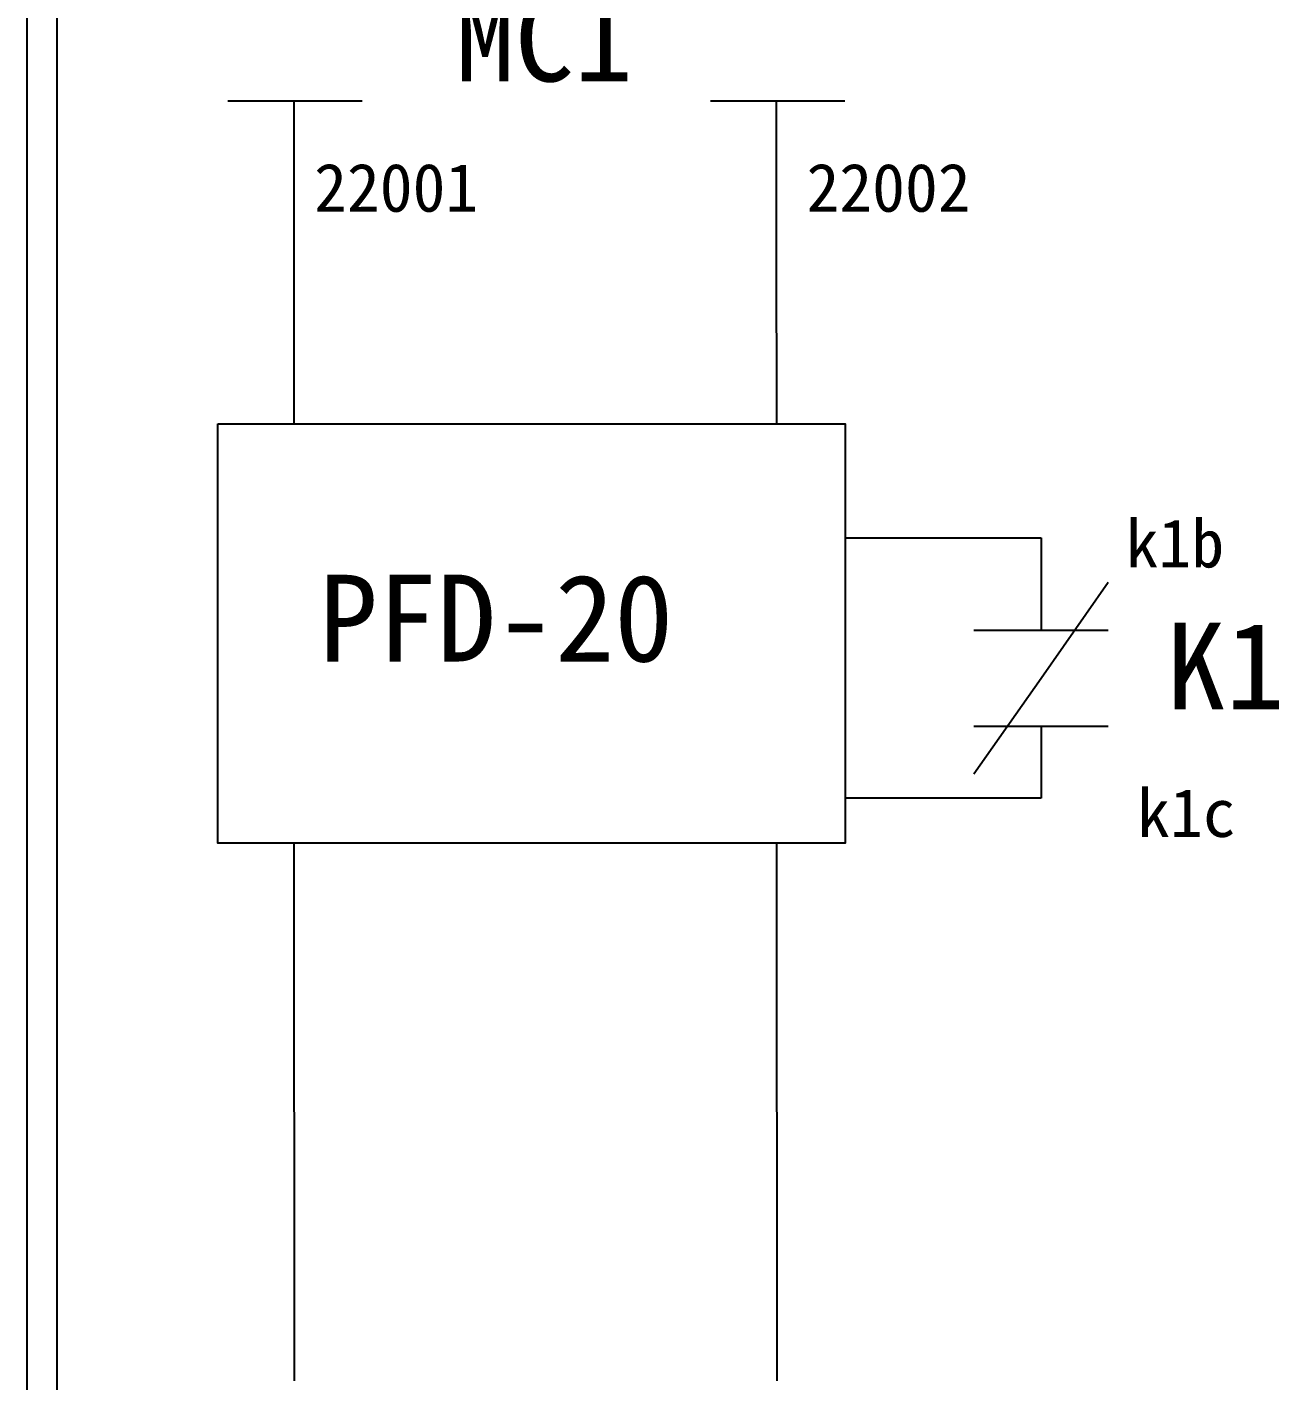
# Model space of a CAD drawing. Extents: x 10 to 297, y 3 to 207.
# Drawn here: x 10 to 61.9, y 57.4 to 113.5 of the extents above; entities that cross this region are included whole.
import ezdxf

# ---------------------------------------------------------------- set-up
doc = ezdxf.new("R2010")
doc.units = 0
doc.layers.get('0').update_dxf_attribs({"linetype": 'CONTINUOUS'})
doc.layers.add('圖框層', color=7, linetype='CONTINUOUS')
doc.layers.add('標尺寸層', color=3, linetype='CONTINUOUS')
doc.styles.add('STSL', font='kaiu.ttf')

msp = doc.modelspace()

# ---------------------------------------------------------------- linework, layer by layer
at = {"color": 7}
for p, q in [((21.053, 110.424), (21.053, 104.562)), ((41.053, 110.424), (41.053, 104.562)), ((21.053, 104.562), (21.055, 97.029)), ((41.053, 104.562), (41.055, 97.029)), ((21.062, 79.652), (21.07, 57.36)), ((41.062, 79.652), (41.07, 57.36))]:
    msp.add_line(p, q, dxfattribs=at)
at = {"layer": '圖框層', "color": 7}
for p, q in [((10, 3), (10, 206.969)), ((11.25, 4.25), (11.25, 205.719))]:
    msp.add_line(p, q, dxfattribs=at)
at = {"layer": '標尺寸層', "color": 7}
for p, q in [((18.324, 110.424), (23.892, 110.424)), ((21.053, 110.424), (21.053, 104.562)), ((38.324, 110.424), (43.892, 110.424)), ((43.958, 92.313), (52.029, 92.313)), ((52.029, 92.313), (52.029, 88.481)), ((52.029, 86.495), (54.813, 90.468)), ((49.245, 88.481), (54.813, 88.481)), ((52.029, 88.481), (54.813, 88.481)), ((49.245, 82.522), (52.029, 86.495)), ((49.245, 84.508), (54.813, 84.508)), ((49.245, 84.508), (52.029, 84.508)), ((52.029, 84.508), (52.029, 81.519)), ((52.029, 81.519), (43.903, 81.519))]:
    msp.add_line(p, q, dxfattribs=at)
msp.add_lwpolyline([(17.91, 97.029), (43.903, 97.029), (43.903, 79.652), (17.91, 79.652)], close=True, dxfattribs=at)

# ---------------------------------------------------------------- texts
at = {"layer": '圖框層', "color": 7, "style": 'STSL'}
for s, height, p in [('MC1', 3.6, (27.764, 111.23)), ('22001', 2, (21.897, 105.827)), ('22002', 2, (42.305, 105.827)), ('k1b', 2, (55.534, 91.086)), ('PFD-20', 3.6, (22.09, 87.182)), ('K1', 3.6, (57.223, 85.194)), ('k1c', 2, (56.01, 79.912))]:
    msp.add_text(s, height=height, dxfattribs=at).set_placement(p)

doc.saveas('drawing.dxf')
